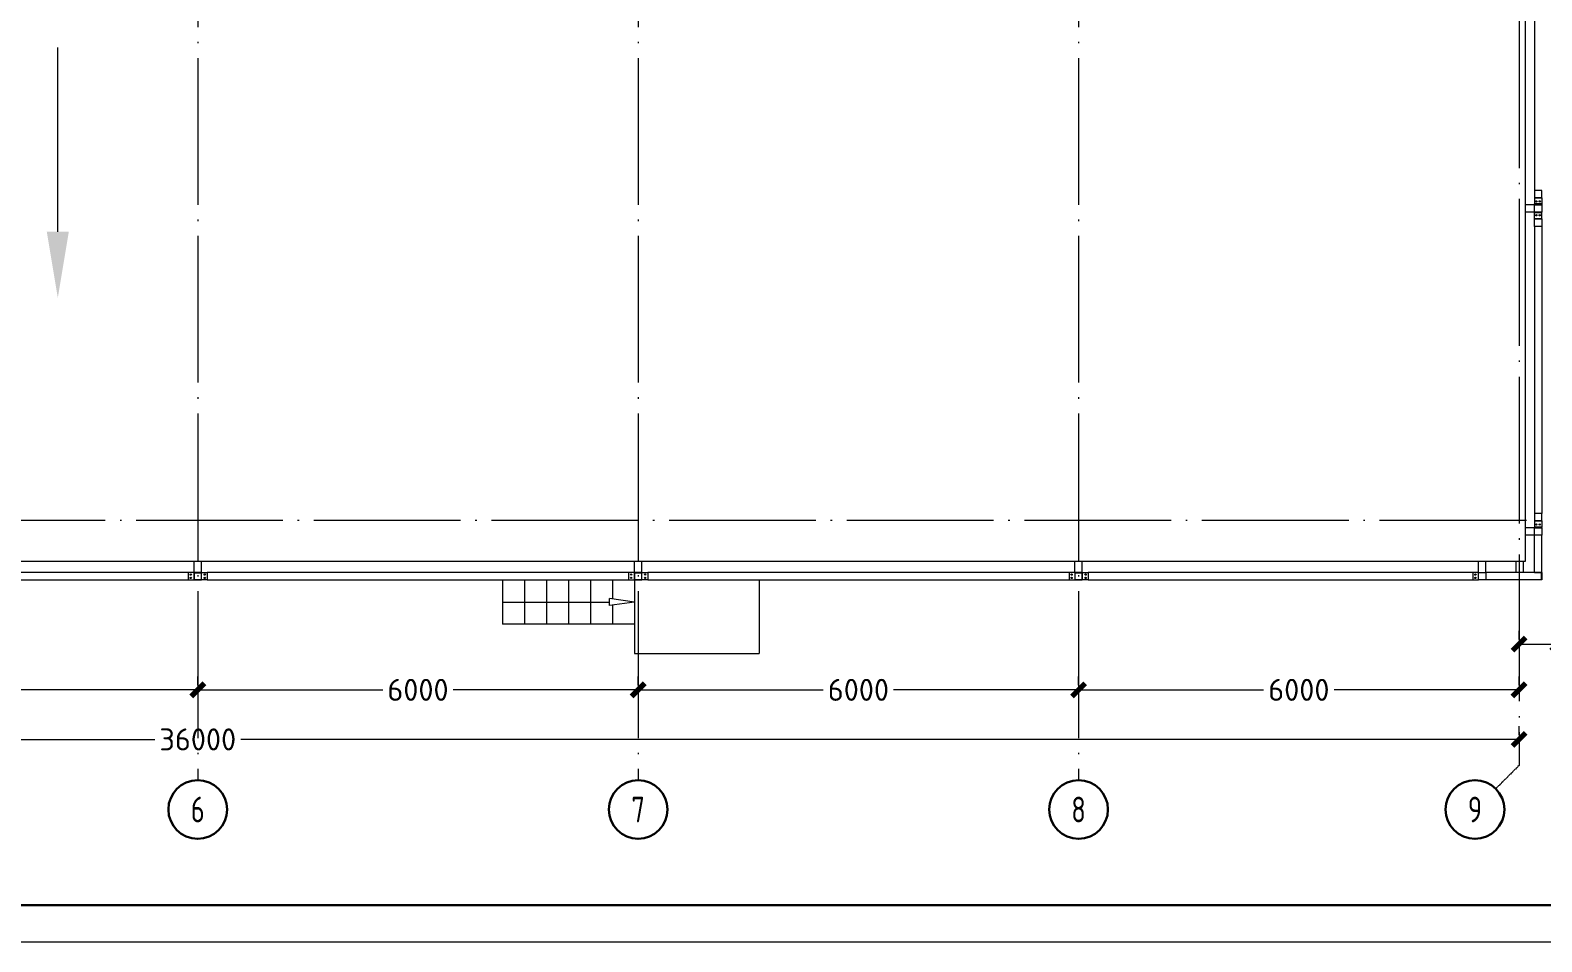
# Model space of a CAD drawing. Extents: x -965262 to 1142518, y -357520 to 71675.
# Drawn here: x -561589 to -540997, y -240088 to -227677 of the extents above; entities that cross this region are included whole.
import ezdxf

# ---------------------------------------------------------------- set-up
doc = ezdxf.new("R2010")
doc.units = 0
doc.header["$LTSCALE"] = 10
doc.linetypes.add('DOTE', pattern=[2.42, 2, -0.2, 0.02, -0.2])
doc.layers.get('0').update_dxf_attribs({"linetype": 'CONTINUOUS', "lineweight": 30})
doc.layers.get('Defpoints').update_dxf_attribs({"linetype": 'CONTINUOUS'})
doc.layers.add('DOTE', color=7, linetype='DOTE', lineweight=9)
doc.styles.add('GOST 2.304', font='isocpeur.ttf', dxfattribs={"width": 0.75, "height": 250})
doc.styles.get("Standard").update_dxf_attribs({"font": 'isocpeur.ttf', "height": 300})
doc.dimstyles.get("Standard").update_dxf_attribs({"dimscale": 100, "dimtxt": 300, "dimasz": 1.8, "dimexe": 1.8, "dimexo": 0.625, "dimgap": 0.9, "dimtad": 0, "dimdec": 0, "dimzin": 0, "dimdsep": 46, "dimtxsty": 'Standard', "dimblk": 'ARCHTICK', "dimcen": 0.9, "dimclrd": 256, "dimclre": 256, "dimclrt": 256, "dimadec": 0, "dimazin": 0, "dimtfac": 1, "dimtdec": 0, "dimtofl": 0, "dimtmove": 0, "dimatfit": 3, "dimfxl": 1, "dimtolj": 1, "dimtzin": 0, "dimlwd": 15, "dimlwe": 15, "dimarcsym": 0})

# ---------------------------------------------------------------- blocks, each defined once
blk = doc.blocks.new('_ArchTick')
at = {"color": 0, "linetype": 'ByBlock', "lineweight": 0, "const_width": 0.4}
blk.add_lwpolyline([(-0.5, -0.5), (0.5, 0.5)], dxfattribs=at)
blk = doc.blocks.new('*D186')
at = {"lineweight": 15, "transparency": 16777216}
for p, q in [((-547307, -236595), (-547307, -236478)), ((-541307, -236595), (-541307, -236478)), ((-547307, -236658), (-544787, -236658)), ((-541307, -236658), (-543827, -236658))]:
    blk.add_line(p, q, dxfattribs=at)
at = {"layer": 'Defpoints', "color": 0, "lineweight": 15, "transparency": 16777216}
for p in [(-547307, -236658), (-547307, -236658), (-541307, -236658)]:
    blk.add_point(p, dxfattribs=at)
at = {"lineweight": 15, "transparency": 16777216, "xscale": 180, "yscale": 180, "zscale": 180, "rotation": 180}
blk.add_blockref('_ArchTick', (-547307, -236658), dxfattribs=at)
at = {"lineweight": 15, "transparency": 16777216, "xscale": 180, "yscale": 180, "zscale": 180}
blk.add_blockref('_ArchTick', (-541307, -236658), dxfattribs=at)
at = {"lineweight": 15, "transparency": 16777216, "insert": (-544307, -236658), "char_height": 300, "attachment_point": 5}
blk.add_mtext('\\A1;6000', dxfattribs=at)
blk = doc.blocks.new('*D187')
at = {"lineweight": 15, "transparency": 16777216}
for p, q in [((-541307, -235973), (-541307, -235855)), ((-540777, -235973), (-540777, -235855)), ((-541307, -236035), (-540777, -236035)), ((-540777, -236035), (-540567, -236035))]:
    blk.add_line(p, q, dxfattribs=at)
at = {"layer": 'Defpoints', "color": 0, "lineweight": 15, "transparency": 16777216}
for p in [(-541307, -236035), (-541307, -236035), (-540777, -236035)]:
    blk.add_point(p, dxfattribs=at)
at = {"lineweight": 15, "transparency": 16777216, "xscale": 180, "yscale": 180, "zscale": 180, "rotation": 180}
blk.add_blockref('_ArchTick', (-541307, -236035), dxfattribs=at)
at = {"lineweight": 15, "transparency": 16777216, "xscale": 180, "yscale": 180, "zscale": 180}
blk.add_blockref('_ArchTick', (-540777, -236035), dxfattribs=at)
at = {"lineweight": 15, "transparency": 16777216, "insert": (-540192, -236035), "char_height": 300, "attachment_point": 5}
blk.add_mtext('\\A1;530', dxfattribs=at)
blk = doc.blocks.new('*D189')
at = {"lineweight": 15, "transparency": 16777216}
for p, q in [((-553307, -236595), (-553307, -236478)), ((-547307, -236595), (-547307, -236478)), ((-553307, -236658), (-550787, -236658)), ((-547307, -236658), (-549827, -236658))]:
    blk.add_line(p, q, dxfattribs=at)
at = {"layer": 'Defpoints', "color": 0, "lineweight": 15, "transparency": 16777216}
for p in [(-553307, -236658), (-553307, -236658), (-547307, -236658)]:
    blk.add_point(p, dxfattribs=at)
at = {"lineweight": 15, "transparency": 16777216, "xscale": 180, "yscale": 180, "zscale": 180, "rotation": 180}
blk.add_blockref('_ArchTick', (-553307, -236658), dxfattribs=at)
at = {"lineweight": 15, "transparency": 16777216, "xscale": 180, "yscale": 180, "zscale": 180}
blk.add_blockref('_ArchTick', (-547307, -236658), dxfattribs=at)
at = {"lineweight": 15, "transparency": 16777216, "insert": (-550307, -236658), "char_height": 300, "attachment_point": 5}
blk.add_mtext('\\A1;6000', dxfattribs=at)
blk = doc.blocks.new('*D190')
at = {"lineweight": 15, "transparency": 16777216}
for p, q in [((-559307, -236595), (-559307, -236478)), ((-553307, -236595), (-553307, -236478)), ((-559307, -236658), (-556787, -236658)), ((-553307, -236658), (-555827, -236658))]:
    blk.add_line(p, q, dxfattribs=at)
at = {"layer": 'Defpoints', "color": 0, "lineweight": 15, "transparency": 16777216}
for p in [(-559307, -236658), (-559307, -236658), (-553307, -236658)]:
    blk.add_point(p, dxfattribs=at)
at = {"lineweight": 15, "transparency": 16777216, "xscale": 180, "yscale": 180, "zscale": 180, "rotation": 180}
blk.add_blockref('_ArchTick', (-559307, -236658), dxfattribs=at)
at = {"lineweight": 15, "transparency": 16777216, "xscale": 180, "yscale": 180, "zscale": 180}
blk.add_blockref('_ArchTick', (-553307, -236658), dxfattribs=at)
at = {"lineweight": 15, "transparency": 16777216, "insert": (-556307, -236658), "char_height": 300, "attachment_point": 5}
blk.add_mtext('\\A1;6000', dxfattribs=at)
blk = doc.blocks.new('*D191')
at = {"lineweight": 15, "transparency": 16777216}
for p, q in [((-565307, -236595), (-565307, -236478)), ((-559307, -236595), (-559307, -236478)), ((-565307, -236658), (-562787, -236658)), ((-559307, -236658), (-561827, -236658))]:
    blk.add_line(p, q, dxfattribs=at)
at = {"layer": 'Defpoints', "color": 0, "lineweight": 15, "transparency": 16777216}
for p in [(-565307, -236658), (-565307, -236658), (-559307, -236658)]:
    blk.add_point(p, dxfattribs=at)
at = {"lineweight": 15, "transparency": 16777216, "xscale": 180, "yscale": 180, "zscale": 180, "rotation": 180}
blk.add_blockref('_ArchTick', (-565307, -236658), dxfattribs=at)
at = {"lineweight": 15, "transparency": 16777216, "xscale": 180, "yscale": 180, "zscale": 180}
blk.add_blockref('_ArchTick', (-559307, -236658), dxfattribs=at)
at = {"lineweight": 15, "transparency": 16777216, "insert": (-562307, -236658), "char_height": 300, "attachment_point": 5}
blk.add_mtext('\\A1;6000', dxfattribs=at)
blk = doc.blocks.new('*D198')
at = {"lineweight": 15, "transparency": 16777216}
for p, q in [((-577307, -237270), (-577307, -237153)), ((-541307, -237270), (-541307, -237153)), ((-577307, -237333), (-559892, -237333)), ((-541307, -237333), (-558722, -237333))]:
    blk.add_line(p, q, dxfattribs=at)
at = {"layer": 'Defpoints', "color": 0, "lineweight": 15, "transparency": 16777216}
for p in [(-577307, -237333), (-541307, -237333, -1451), (-541307, -237333)]:
    blk.add_point(p, dxfattribs=at)
at = {"lineweight": 15, "transparency": 16777216, "xscale": 180, "yscale": 180, "zscale": 180, "rotation": 180}
blk.add_blockref('_ArchTick', (-577307, -237333), dxfattribs=at)
at = {"lineweight": 15, "transparency": 16777216, "xscale": 180, "yscale": 180, "zscale": 180}
blk.add_blockref('_ArchTick', (-541307, -237333), dxfattribs=at)
at = {"lineweight": 15, "transparency": 16777216, "insert": (-559307, -237333), "char_height": 300, "attachment_point": 5}
blk.add_mtext('\\A1;36000', dxfattribs=at)

msp = doc.modelspace()

# ---------------------------------------------------------------- linework, layer by layer
at = {"color": 86, "lineweight": 15}
for p, q in [((-541222.4, -223952.1, 216.9), (-541222.4, -234912.1, 216.9)), ((-541222.4, -234912.1, 216.9), (-595866.4, -234912.1, 216.9))]:
    msp.add_line(p, q, dxfattribs=at)
at = {"lineweight": 15}
for p, q in [((-541097.4, -224114.1, 216.9), (-541097.4, -229857.1, 216.9)), ((-541097.4, -229857.1, 216.9), (-541097.4, -229957.1, 216.9)), ((-540997.4, -229857.1, 216.9), (-541097.4, -229857.1, 216.9)), ((-541097.4, -229957.1, 216.9), (-541095.1, -229957.1, 216.9)), ((-541097.4, -229957.1, 216.9), (-541097.4, -230042.1, 216.9)), ((-541095.1, -229957.1, 216.9), (-541095.1, -229957.1, 216.9)), ((-540999.7, -229957.1, 216.9), (-541095.1, -229957.1, 216.9)), ((-541095.1, -229957.1, 216.9), (-540999.7, -229957.1, 216.9)), ((-541027, -229957.1, 216.9), (-541027, -229957.1, 216.9)), ((-541027, -230015.9, 216.9), (-541027, -229998.4, 216.9)), ((-541027, -229998.4, 216.9), (-541027, -230015.9, 216.9)), ((-541017.8, -229957.1, 216.9), (-541017.8, -229957.1, 216.9)), ((-541017.8, -230001.6, 216.9), (-541017.8, -230012.7, 216.9)), ((-540999.7, -229957.1, 216.9), (-540999.7, -229957.1, 216.9)), ((-540997.4, -229957.1, 216.9), (-540999.7, -229957.1, 216.9)), ((-540997.4, -229957.1, 216.9), (-540997.4, -229857.1, 216.9)), ((-540997.4, -229957.1, 216.9), (-540997.4, -230042.1, 216.9)), ((-541097.4, -230052.1, 216.9), (-541222.4, -230052.1, 216.9)), ((-541097.4, -230152.1, 216.9), (-541222.4, -230152.1, 216.9)), ((-541097.4, -230052.1, 216.9), (-541097.4, -230042.1, 216.9)), ((-540997.4, -230042.1, 216.9), (-541097.4, -230042.1, 216.9)), ((-541097.4, -230152.1, 216.9), (-541097.4, -230052.1, 216.9)), ((-541097.4, -230052.1, 216.9), (-540997.4, -230052.1, 216.9)), ((-540997.4, -230152.1, 216.9), (-541097.4, -230152.1, 216.9)), ((-541097.4, -230152.1, 216.9), (-541097.4, -230162.1, 216.9)), ((-540997.4, -230162.1, 216.9), (-541097.4, -230162.1, 216.9)), ((-541097.4, -230247.1, 216.9), (-541097.4, -230162.1, 216.9)), ((-541027, -230188.4, 216.9), (-541027, -230205.9, 216.9)), ((-541027, -230205.9, 216.9), (-541027, -230188.4, 216.9)), ((-541017.8, -230202.7, 216.9), (-541017.8, -230191.6, 216.9)), ((-540997.4, -230042.1, 216.9), (-540997.4, -230052.1, 216.9)), ((-540997.4, -230052.1, 216.9), (-540997.4, -230152.1, 216.9)), ((-540997.4, -230162.1, 216.9), (-540997.4, -230152.1, 216.9)), ((-540997.4, -230247.1, 216.9), (-540997.4, -230162.1, 216.9)), ((-541097.4, -230247.1, 216.9), (-541095.1, -230247.1, 216.9)), ((-541097.4, -230347.1, 216.9), (-541097.4, -230247.1, 216.9)), ((-540997.4, -230347.1, 216.9), (-541097.4, -230347.1, 216.9)), ((-541097.4, -230347.1, 216.9), (-541097.4, -234257.1, 216.9)), ((-541095.1, -230247.1, 216.9), (-540999.7, -230247.1, 216.9)), ((-541095.1, -230247.1, 216.9), (-541095.1, -230247.2, 216.9)), ((-540999.7, -230247.2, 216.9), (-541095.1, -230247.2, 216.9)), ((-541027, -230247.1, 216.9), (-541027, -230247.2, 216.9)), ((-541017.8, -230247.1, 216.9), (-541017.8, -230247.2, 216.9)), ((-540997.4, -230247.1, 216.9), (-540999.7, -230247.1, 216.9)), ((-540999.7, -230247.1, 216.9), (-540999.7, -230247.2, 216.9)), ((-540997.4, -230247.1, 216.9), (-540997.4, -230347.1, 216.9)), ((-540997.4, -230347.1, 216.9), (-540997.4, -234257.1, 216.9)), ((-541097.4, -234257.1, 216.9), (-541097.4, -234357.1, 216.9)), ((-540997.4, -234257.1, 216.9), (-541097.4, -234257.1, 216.9)), ((-540997.4, -234357.1, 216.9), (-540997.4, -234257.1, 216.9)), ((-541097.4, -234452.1, 216.9), (-541222.4, -234452.1, 216.9)), ((-541097.4, -234357.1, 216.9), (-541095.1, -234357.1, 216.9)), ((-541097.4, -234357.1, 216.9), (-541097.4, -234442.1, 216.9)), ((-541097.4, -234442.1, 216.9), (-541097.4, -234452.1, 216.9)), ((-540997.4, -234442.1, 216.9), (-541097.4, -234442.1, 216.9)), ((-541097.4, -234552.1, 216.9), (-541097.4, -234452.1, 216.9)), ((-541097.4, -234452.1, 216.9), (-540997.4, -234452.1, 216.9)), ((-541095.1, -234357.1, 216.9), (-541095.1, -234357.1, 216.9)), ((-540999.7, -234357.1, 216.9), (-541095.1, -234357.1, 216.9)), ((-541095.1, -234357.1, 216.9), (-540999.7, -234357.1, 216.9)), ((-541027, -234357.1, 216.9), (-541027, -234357.1, 216.9)), ((-541027, -234398.4, 216.9), (-541027, -234415.9, 216.9)), ((-541027, -234398.4, 216.9), (-541027, -234415.9, 216.9)), ((-541017.8, -234357.1, 216.9), (-541017.8, -234357.1, 216.9)), ((-541017.8, -234401.6, 216.9), (-541017.8, -234412.7, 216.9)), ((-540999.7, -234357.1, 216.9), (-540999.7, -234357.1, 216.9)), ((-540997.4, -234357.1, 216.9), (-540999.7, -234357.1, 216.9)), ((-540997.4, -234357.1, 216.9), (-540997.4, -234442.1, 216.9)), ((-540997.4, -234452.1, 216.9), (-540997.4, -234442.1, 216.9)), ((-540997.4, -234452.1, 216.9), (-540997.4, -234552.1, 216.9)), ((-541097.4, -234552.1, 216.9), (-541222.4, -234552.1, 216.9)), ((-540997.4, -234552.1, 216.9), (-541097.4, -234552.1, 216.9)), ((-540997.4, -234552.1, 216.9), (-541097.4, -234552.1, 216.9)), ((-541097.4, -235062.1, 216.9), (-541097.4, -234552.1, 216.9)), ((-540997.4, -235062.1, 216.9), (-540997.4, -234552.1, 216.9)), ((-559357.4, -235062.1, -4711.1), (-559357.4, -234912.1, -4711.1)), ((-559257.4, -235062.1, -4711.1), (-559257.4, -234912.1, -4711.1)), ((-553357.4, -235062.1, -4711.1), (-553357.4, -234912.1, -4711.1)), ((-553257.4, -235062.1, -4711.1), (-553257.4, -234912.1, -4711.1)), ((-547357.4, -235062.1, -4711.1), (-547357.4, -234912.1, -4711.1)), ((-547257.4, -235062.1, -4711.1), (-547257.4, -234912.1, -4711.1)), ((-541857.4, -235062.1, 216.9), (-541857.4, -234912.1, 216.9)), ((-541757.4, -235062.1, 216.9), (-541757.4, -234912.1, 216.9)), ((-541347.4, -234912.1, 216.9), (-541757.4, -234912.1, 216.9)), ((-541347.4, -235062.1, 216.9), (-541347.4, -234912.1, 216.9)), ((-541247.4, -235062.1, 216.9), (-541247.4, -234912.1, 216.9)), ((-559437.4, -235062.1, 216.9), (-565177.4, -235062.1, 216.9)), ((-559357.4, -235062.1, -4711.1), (-559437.4, -235062.1, -4711.1)), ((-559437.4, -235062.1, -4711.1), (-559437.4, -235162.1, -4711.1)), ((-559393.8, -235132.1, -4711.1), (-559411.1, -235132.1, -4711.1)), ((-559357.4, -235062.1, -4711.1), (-559357.4, -235162.1, -4711.1)), ((-559257.4, -235062.1, -4711.1), (-559357.4, -235062.1, -4711.1)), ((-559355.1, -235064.4, -4711.1), (-559259.7, -235064.4, -4711.1)), ((-559355.1, -235159.8, -4711.1), (-559355.1, -235064.4, -4711.1)), ((-559259.7, -235158.9, -4711.1), (-559355.1, -235158.9, -4711.1)), ((-559355.1, -235158.9, -4711.1), (-559259.7, -235158.9, -4711.1)), ((-559259.7, -235064.4, -4711.1), (-559259.7, -235159.8, -4711.1)), ((-559257.4, -235162.1, -4711.1), (-559257.4, -235062.1, -4711.1)), ((-559257.4, -235062.1, -4711.1), (-559177.4, -235062.1, -4711.1)), ((-559221.1, -235132.1, -4711.1), (-559203.8, -235132.1, -4711.1)), ((-559177.4, -235062.1, -4711.1), (-559177.4, -235162.1, -4711.1)), ((-553437.4, -235062.1, 216.9), (-559177.4, -235062.1, 216.9)), ((-553357.4, -235062.1, -4711.1), (-553437.4, -235062.1, -4711.1)), ((-553437.4, -235062.1, -4711.1), (-553437.4, -235162.1, -4711.1)), ((-553393.8, -235132.1, -4711.1), (-553411.1, -235132.1, -4711.1)), ((-553357.4, -235062.1, -4711.1), (-553357.4, -235162.1, -4711.1)), ((-553257.4, -235062.1, -4711.1), (-553357.4, -235062.1, -4711.1)), ((-553355.1, -235064.4, -4711.1), (-553259.7, -235064.4, -4711.1)), ((-553355.1, -235159.8, -4711.1), (-553355.1, -235064.4, -4711.1)), ((-553259.7, -235158.9, -4711.1), (-553355.1, -235158.9, -4711.1)), ((-553355.1, -235158.9, -4711.1), (-553259.7, -235158.9, -4711.1)), ((-553259.7, -235064.4, -4711.1), (-553259.7, -235159.8, -4711.1)), ((-553257.4, -235162.1, -4711.1), (-553257.4, -235062.1, -4711.1)), ((-553257.4, -235062.1, -4711.1), (-553177.4, -235062.1, -4711.1)), ((-553221.1, -235132.1, -4711.1), (-553203.8, -235132.1, -4711.1)), ((-553177.4, -235062.1, -4711.1), (-553177.4, -235162.1, -4711.1)), ((-547437.4, -235062.1, 216.9), (-553177.4, -235062.1, 216.9)), ((-547357.4, -235062.1, -4711.1), (-547437.4, -235062.1, -4711.1)), ((-547437.4, -235062.1, -4711.1), (-547437.4, -235162.1, -4711.1)), ((-547393.8, -235132.1, -4711.1), (-547411.1, -235132.1, -4711.1)), ((-547357.4, -235062.1, -4711.1), (-547357.4, -235162.1, -4711.1)), ((-547257.4, -235062.1, -4711.1), (-547357.4, -235062.1, -4711.1)), ((-547355.1, -235064.4, -4711.1), (-547259.7, -235064.4, -4711.1)), ((-547355.1, -235159.8, -4711.1), (-547355.1, -235064.4, -4711.1)), ((-547259.7, -235158.9, -4711.1), (-547355.1, -235158.9, -4711.1)), ((-547355.1, -235158.9, -4711.1), (-547259.7, -235158.9, -4711.1)), ((-547259.7, -235064.4, -4711.1), (-547259.7, -235159.8, -4711.1)), ((-547257.4, -235162.1, -4711.1), (-547257.4, -235062.1, -4711.1)), ((-547257.4, -235062.1, -4711.1), (-547177.4, -235062.1, -4711.1)), ((-547221.1, -235132.1, -4711.1), (-547203.8, -235132.1, -4711.1)), ((-547177.4, -235062.1, -4711.1), (-547177.4, -235162.1, -4711.1)), ((-541937.4, -235062.1, 216.9), (-547177.4, -235062.1, 216.9)), ((-541937.4, -235062.1, 216.9), (-541937.4, -235162.1, 216.9)), ((-541857.4, -235062.1, 216.9), (-541937.4, -235062.1, 216.9)), ((-541893.8, -235132.1, 216.9), (-541911.1, -235132.1, 216.9)), ((-541857.4, -235162.1, 216.9), (-541857.4, -235062.1, 216.9)), ((-541857.4, -235062.1, 216.9), (-541757.4, -235062.1, 216.9)), ((-541757.4, -235062.1, 216.9), (-541757.4, -235162.1, 216.9)), ((-541000.6, -235062.1, 216.9), (-541757.4, -235062.1, 216.9)), ((-541757.4, -235062.1, 216.9), (-541757.4, -235162.1, 216.9)), ((-541097.4, -235062.1, 216.9), (-540997.4, -235062.1, 216.9)), ((-540997.4, -235062.1, 216.9), (-541000.6, -235062.1, 216.9)), ((-541000.6, -235162.1, 216.9), (-541000.6, -235062.1, 216.9)), ((-541000.6, -235162.1, 216.9), (-541000.6, -235062.1, 216.9)), ((-540997.4, -235062.1, 216.9), (-540997.4, -235162.1, 216.9)), ((-565177.4, -235162.1, 216.9), (-559437.4, -235162.1, 216.9)), ((-559437.4, -235162.1, -4711.1), (-559357.4, -235162.1, -4711.1)), ((-559357.4, -235162.1, -4711.1), (-559257.4, -235162.1, -4711.1)), ((-559259.7, -235159.8, -4711.1), (-559355.1, -235159.8, -4711.1)), ((-559177.4, -235162.1, -4711.1), (-559257.4, -235162.1, -4711.1)), ((-559177.4, -235162.1, 216.9), (-553437.4, -235162.1, 216.9)), ((-555157.3, -235162.1, -1451.3), (-555157.3, -235762.1, -1451.3)), ((-554857.3, -235162.1, -1451.3), (-554857.3, -235762.1, -1451.3)), ((-554557.3, -235162.1, -1451.3), (-554557.3, -235762.1, -1451.3)), ((-554257.3, -235162.1, -1451.3), (-554257.3, -235762.1, -1451.3)), ((-553957.3, -235162.1, -1451.3), (-553957.3, -235762.1, -1451.3)), ((-553657.3, -235162.1, -1451.3), (-553657.3, -235418.8, -1451.3)), ((-553437.4, -235162.1, -4711.1), (-553357.4, -235162.1, -4711.1)), ((-553357.4, -235162.1, -4711.1), (-553257.4, -235162.1, -4711.1)), ((-553357.3, -235162.1, -1451.3), (-553357.3, -236162.1, -1451.3)), ((-553259.7, -235159.8, -4711.1), (-553355.1, -235159.8, -4711.1)), ((-553177.4, -235162.1, -4711.1), (-553257.4, -235162.1, -4711.1)), ((-553177.4, -235162.1, 216.9), (-547437.4, -235162.1, 216.9)), ((-551657.4, -235162.1, -1451.3), (-551657.4, -236162.1, -1451.3)), ((-547437.4, -235162.1, -4711.1), (-547357.4, -235162.1, -4711.1)), ((-547357.4, -235162.1, -4711.1), (-547257.4, -235162.1, -4711.1)), ((-547259.7, -235159.8, -4711.1), (-547355.1, -235159.8, -4711.1)), ((-547177.4, -235162.1, -4711.1), (-547257.4, -235162.1, -4711.1)), ((-547177.4, -235162.1, 216.9), (-541937.4, -235162.1, 216.9)), ((-541937.4, -235162.1, 216.9), (-541857.4, -235162.1, 216.9)), ((-541757.4, -235162.1, 216.9), (-541857.4, -235162.1, 216.9)), ((-541000.6, -235162.1, 216.9), (-541757.4, -235162.1, 216.9)), ((-540997.4, -235162.1, 216.9), (-541000.6, -235162.1, 216.9)), ((-555157.3, -235462.1, -1451.3), (-553696.7, -235462.1, -1451.3)), ((-553357.3, -235462.1, -1451.3), (-553696.7, -235413.1, -1451.3)), ((-553696.7, -235511.1, -1451.3), (-553696.7, -235413.1, -1451.3)), ((-553357.3, -235462.1, -1451.3), (-553696.7, -235511.1, -1451.3)), ((-553657.3, -235505.4, -1451.3), (-553657.3, -235762.1, -1451.3)), ((-553357.3, -236162.1, -1451.3), (-551657.4, -236162.1, -1451.3))]:
    msp.add_line(p, q, dxfattribs=at)
at = {"lineweight": 15, "ltscale": 100}
msp.add_line((-561213.7, -230421, -4711.1), (-561213.7, -227913.4, -4711.1), dxfattribs=at)
at = {"lineweight": 15, "ltscale": 200}
msp.add_line((-553357.3, -235762.1, -1451.3), (-555157.3, -235762.1, -1451.3), dxfattribs=at)
at = {"lineweight": 15, "elevation": -1808.5}
msp.add_lwpolyline([(-484562.4, -240087.8), (-484562.4, -155987.8), (-603462.4, -155987.8), (-603462.4, -240087.8)], close=True, dxfattribs=at)
at = {"elevation": -1808.5}
msp.add_lwpolyline([(-485062.4, -239587.8), (-485062.4, -156487.8), (-601462.4, -156487.8), (-601462.4, -239587.8)], close=True, dxfattribs=at)
at = {"lineweight": 15}
for centre in [(-541069.9, -230007.1, 216.9), (-541024.9, -230007.1, 216.9), (-541069.9, -230197.1, 216.9), (-541024.9, -230197.1, 216.9), (-541069.9, -234407.1, 216.9), (-541024.9, -234407.1, 216.9), (-559402.4, -235089.6, -4711.1), (-559402.4, -235134.6, -4711.1), (-559212.4, -235089.6, -4711.1), (-559212.4, -235134.6, -4711.1), (-553402.4, -235089.6, -4711.1), (-553402.4, -235134.6, -4711.1), (-553212.4, -235089.6, -4711.1), (-553212.4, -235134.6, -4711.1), (-547402.4, -235089.6, -4711.1), (-547402.4, -235134.6, -4711.1), (-547212.4, -235089.6, -4711.1), (-547212.4, -235134.6, -4711.1), (-541902.4, -235089.6, 216.9), (-541902.4, -235134.6, 216.9)]:
    msp.add_circle(centre, 9, dxfattribs=at)
at = {"lineweight": 15, "ltscale": 100}
msp.add_solid([(-561063.7, -230421, -4711.1), (-561363.7, -230421, -4711.1), (-561213.7, -231321, -4711.1)], dxfattribs=at)
at = {"layer": 'DOTE', "ltscale": 100, "extrusion": (0, -1, 0)}
for p, q in [((-559307.4, -162715.3, -6162.4), (-559307.4, -237887.4, -6162.4)), ((-553307.4, -162715.3, -6162.4), (-553307.4, -237887.4, -6162.4)), ((-547307.4, -162715.3, -6162.4), (-547307.4, -237887.4, -6162.4)), ((-541307.4, -186414.1, -6162.4), (-541307.4, -237687.4, -6162.4))]:
    msp.add_line(p, q, dxfattribs=at)
at = {"layer": 'DOTE', "ltscale": 100}
msp.add_line((-541206.2, -234352.1, -6162.4), (-599662.7, -234352.1, -6162.4), dxfattribs=at)
at = {"layer": 'DOTE'}
msp.add_line((-541307.4, -237687.4, -6162.4), (-541624.6, -238004.6, -6162.4), dxfattribs=at)
at = {"layer": 'DOTE', "linetype": 'Continuous', "lineweight": 30}
for centre in [(-559307.4, -238287.4, -6162.4), (-553307.4, -238287.4, -6162.4), (-547307.4, -238287.4, -6162.4), (-541907.4, -238287.4, -6162.4)]:
    msp.add_circle(centre, 400, dxfattribs=at)

# ---------------------------------------------------------------- texts
at = {"layer": 'DOTE', "linetype": 'Continuous', "lineweight": 30, "ltscale": 100, "char_height": 350, "width": 800, "attachment_point": 5, "style": 'GOST 2.304'}
for s, insert in [('6', (-559307.4, -238287.4, -6162.4)), ('7', (-553307.4, -238287.4, -6162.4)), ('8', (-547307.4, -238287.4, -6162.4)), ('9', (-541907.4, -238287.4, -6162.4))]:
    msp.add_mtext(s, dxfattribs=dict(at, insert=insert))

# ---------------------------------------------------------------- dimensions: what is measured, and where the dimension line sits
at = {"lineweight": 15}
dim = msp.add_linear_dim(base=(-541307.4, -236035, -4711.1), p1=(-540777.4, -236035, -4711.1), p2=(-541307.4, -236035, -4711.1), dimstyle='Standard', dxfattribs=at)
dim.commit()
dim.dimension.update_dxf_attribs({"geometry": '*D187', "text_midpoint": (-540192.4, -236035, -4711.1), "dimtype": 160})
for base, p1, p2, picture, middle in [((-565307.4, -236657.7, -4711.1), (-559307.4, -236657.7, -4711.1), (-565307.4, -236657.7, -4711.1), '*D191', (-562307.4, -236657.7, -4711.1)), ((-559307.4, -236657.7, -4711.1), (-553307.4, -236657.7, -4711.1), (-559307.4, -236657.7, -4711.1), '*D190', (-556307.4, -236657.7, -4711.1)), ((-553307.4, -236657.7, -4711.1), (-547307.4, -236657.7, -4711.1), (-553307.4, -236657.7, -4711.1), '*D189', (-550307.4, -236657.7, -4711.1)), ((-547307.4, -236657.7, -4711.1), (-541307.4, -236657.7, -4711.1), (-547307.4, -236657.7, -4711.1), '*D186', (-544307.4, -236657.7, -4711.1)), ((-541307.4, -237332.9, -4711.1), (-577307.4, -237332.9, -4711.1), (-541307.4, -237332.9, -6162.4), '*D198', (-559307.4, -237332.9, -4711.1))]:
    dim = msp.add_linear_dim(base=base, p1=p1, p2=p2, dimstyle='Standard', dxfattribs=at)
    dim.commit()
    dim.dimension.update_dxf_attribs({"geometry": picture, "text_midpoint": middle})

doc.saveas('drawing.dxf')
